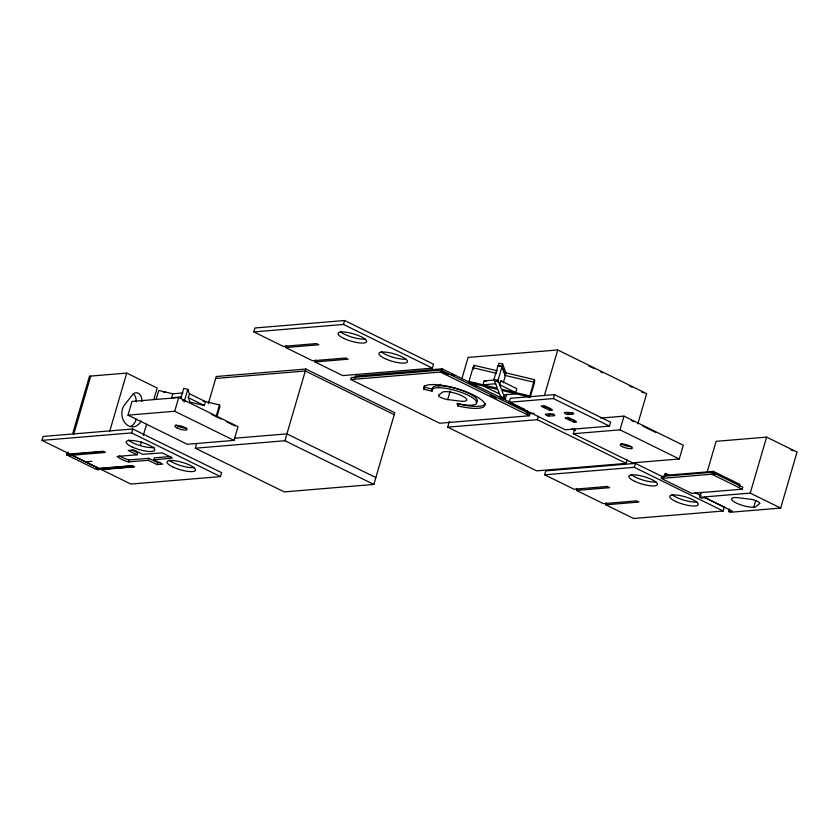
<?xml version="1.0" encoding="UTF-8"?>
<svg xmlns="http://www.w3.org/2000/svg" width="839" height="839" viewBox="0 0 839 839"><rect width="100%" height="100%" fill="white"/><g stroke="black" fill="none" stroke-linecap="round" stroke-linejoin="round"><path stroke-width="1.26" d="M69.375 455.451L105.347 452.452L102.945 451.267L69.752 454.035L41.95 440.381L43.104 436.448L132.709 428.981L221.632 472.672L220.489 476.594L130.874 484.072L101.477 469.62L134.67 466.851L132.268 465.676L99.075 468.445L72.154 455.22M134.188 466.62L96.957 469.725L66.512 454.769L67.246 452.273M72.71 433.564L89.49 376.187L126.72 373.082L157.166 388.038L153.883 399.259M68.504 452.169L67.77 454.665L69.7 455.608L72.217 455.399L98.824 468.466L96.296 468.676L98.215 469.62M73.612 434.707L90.748 376.082M109.584 431.707L126.72 373.082M128 415.148L132.006 401.43L178.707 397.539L237.993 426.663L233.987 440.381L187.286 444.271L128 415.148L174.701 411.257L233.987 440.381M41.95 440.381L131.566 432.903L132.709 428.981M136.254 419.217L136.033 419.972A12.931 10.362 85.2 0 1 130.632 426.453M132.163 450.103L137.669 452.808L137.093 454.78L117.156 456.437A14.043 3.629 16.3 0 0 128.367 461.943L128.944 459.982L148.891 458.325L157.701 462.656L159.924 462.467M140.386 445.415L141.487 441.671M143.312 435.441L146.594 424.209M156.18 399.217L158.739 390.471L172.771 393.806L182.871 392.967M128.367 461.943L148.314 460.286L148.891 458.325M172.771 393.806L171.628 397.738L181.727 396.899M148.314 460.286L157.124 464.617L162.682 464.156L153.862 459.824L154.439 457.863L170.778 456.5M157.124 464.617L157.701 462.656M174.701 411.257L178.707 397.539M180.805 398.389L183.731 388.384L187.779 389.348L189.446 393.722L188.303 397.655L190.002 402.112L204.317 405.52L205.471 401.598L189.446 393.722M184.129 401.85L187.779 389.348M208.334 403.611L216.263 376.501L305.878 369.034L394.802 412.725L373.837 484.428L284.222 491.895L195.298 448.204L196.641 443.621M216.21 416.186L219.503 404.933L203.08 401.032M217.06 416.196L219.986 406.202L219.503 404.933M286.225 345.574L285.659 347.535L318.851 344.766L316.45 343.591L283.246 346.36L253.85 331.908L255.004 327.986L344.609 320.508L433.532 364.199L432.389 368.132L342.773 375.599L314.971 361.945L315.548 359.983M195.298 448.204L284.914 440.737L305.878 369.034M253.85 331.908L343.466 324.441L344.609 320.508M350.786 379.543L351.363 377.571L440.978 370.104L529.902 413.795L529.325 415.766L439.709 423.234L350.786 379.543L440.402 372.065L529.325 415.766M354.803 378.389L355.484 376.04L442.069 368.814L524.826 409.474M423.936 389.223A31.788 8.222 16.3 0 1 450.711 386.999A31.788 8.222 16.3 0 1 484.701 403.695A31.788 8.222 16.3 0 1 457.926 405.929L456.961 403.402A23.314 6.03 16.3 0 0 476.594 401.766A23.314 6.03 16.3 0 0 451.676 389.516A23.314 6.03 16.3 0 0 432.043 391.152L423.936 389.223L424.513 387.261A31.788 8.222 16.3 0 1 424.408 385.5M432.043 391.152L432.609 389.191L424.513 387.261M440.402 372.065L440.978 370.104M441.377 371.174L442.069 368.814M447.69 399.595L450.218 390.953M627.268 459.95L626.261 463.39L536.656 470.857L447.722 427.166L449.4 421.44M461.87 378.798L468.12 357.424L557.736 349.957L646.659 393.648L637.829 423.821M457.926 405.929L458.503 403.968A31.788 8.222 16.3 0 0 485.393 403.454M506.704 394.278L505.235 399.27L501.187 398.305L497.821 389.474L469.462 382.72L468.98 381.462L473.007 367.713L496.657 373.397M497.401 370.848L473.983 365.269L473.227 367.818L473.668 368.961M494.265 380.036L484.166 380.875L483.012 384.807L495.639 383.748M468.98 381.462L497.338 388.216L493.972 379.375L497.988 365.626L502.047 366.591L505.414 375.421L503.253 382.794M502.613 364.053L501.869 366.601L498.219 365.741L498.964 363.182L502.613 364.053L505.98 372.883L505.235 375.442L533.772 382.175L534.244 383.444L530.227 397.193L501.869 390.439L505.235 399.27M530.227 397.193L529.745 395.935L501.386 389.181L498.02 380.34L502.047 366.591M509.2 402.248L510.343 398.315L554.527 394.634L610.603 422.185L609.45 426.118L565.276 429.799L509.2 402.248L553.373 398.567L609.45 426.118M534.338 379.637L533.594 382.196L534.024 383.329L534.768 380.77L534.338 379.637L505.98 372.883M529.745 395.935L533.772 382.175M526.462 412.977L527.154 410.617M447.722 427.166L537.338 419.699L538.344 416.259M544.49 395.221L557.736 349.957M548.328 416.018C567.825 415.945 535.869 411.341 548.328 416.018L548.79 414.445L553.803 414.026M550.027 410.334C525.319 399.92 561.627 411.309 550.027 410.334L550.489 408.771L543.662 405.415M553.373 398.567L554.527 394.634M577.043 488.455L576.466 490.427L609.659 487.658L607.258 486.473L574.065 489.242L544.658 474.801L545.811 470.868L635.427 463.401L663.502 477.192M567.258 414.445C586.755 414.361 554.799 409.768 567.258 414.445L567.72 412.872L572.733 412.452M574.065 422.143C549.356 411.729 585.664 423.118 574.065 422.143L574.526 420.58L567.699 417.224M600.651 418.074L623.996 416.134L683.282 445.257L679.275 458.975L632.575 462.866L573.289 433.732L574.746 428.75M573.289 433.732L619.99 429.841L623.996 416.134M704.456 497.317L724.351 507.092L723.197 511.014L633.592 518.492L605.789 504.826L606.366 502.865M544.658 474.801L634.274 467.323L635.427 463.401M661.289 478.429L661.866 476.458L712.353 472.252L742.798 487.207L742.221 489.179L691.735 493.384L661.289 478.429L711.776 474.213L742.221 489.179M663.796 477.401L664.939 473.479L669.669 475.073M666.197 473.374L665.631 475.335L713.339 471.361L739.935 484.428L739.358 486.389M729.322 509L728.588 511.486L732.374 511.171L705.138 497.789L701.352 498.104L699.747 497.317L701.205 492.346M707.025 472.43L716.118 441.324L766.605 437.119L797.05 452.074L780.679 508.067L730.192 512.272L728.588 511.486M711.776 474.213L712.353 472.252M713.339 471.361L712.762 473.322L715.08 474.465M699.747 497.317L750.234 493.112L766.605 437.119M753.758 507.176L755.698 500.537M440.59 384.335L438.839 385.73A9.114 2.36 16.3 0 0 438.619 386.36M314.971 361.945L348.175 359.176L345.762 358.001L312.569 360.76L285.659 347.535M215.686 378.462L305.302 370.995L394.225 414.686M163.584 392.201L165.367 392.044M475.608 383.035L473.825 383.192L476.091 384.304M494.758 381.441L496.541 381.294L498.806 382.406M503.568 394.907L516.195 393.848M504.449 397.214L502.666 397.361L500.401 396.249M523.599 395.609L525.382 395.463L523.117 394.351M234.972 438.189L286.917 433.868L375.841 477.559M527.658 413.795L534.149 413.26M66.512 454.769L103.742 451.665M85.609 461.828L91.923 461.303M153.862 459.824L172.435 458.073A37.084 9.596 16.3 0 0 161.927 452.913L142.651 454.308L133.841 449.987L128.283 450.449L137.093 454.78M96.611 468.833L132.583 465.834M605.789 504.826L638.982 502.058L636.581 500.883L603.388 503.652L576.466 490.427M549.807 408.687L550.489 408.771M573.845 420.496L574.526 420.58M493.972 379.375L498.02 380.34M484.166 380.875L486.557 381.441M567.72 412.872L568.464 413.134M548.79 414.445L549.535 414.707M790.778 449.725L793.054 450.837M588.6 365.846L594.473 368.73M600.346 371.614L602.696 372.768M629.701 386.045L632.05 387.199M641.447 391.813L643.796 392.967M631.348 420.454L633.686 421.598M643.052 426.202L655.909 432.525M731.22 480.873L733.559 482.016M750.234 493.112L780.679 508.067M619.99 429.841L679.275 458.975M572.114 428.918L575.617 430.648M483.495 386.066L499.52 393.942M695.101 492.713L700.953 495.587M451.77 374.309L454.109 375.463M471.654 384.073L476.332 386.38M442.552 371.75L448.372 374.613M490.333 395.232L496.164 398.095M343.466 324.441L432.389 368.132M537.338 419.699L626.261 463.39M634.274 467.323L723.197 511.014M284.914 440.737L373.837 484.428M188.303 397.655L204.317 405.52M182.493 400.14L184.895 401.283M211.795 414.508L221.15 419.101M226.897 421.954L235.182 426.002M131.566 432.903L220.489 476.594M502.288 367.713L505.235 375.442M473.983 365.269L474.413 366.402M473.007 367.713L473.49 368.971M141.875 401.472L141.676 398.273A6.565 5.265 85.2 0 0 133.086 394.057L124.833 404.513A12.931 10.362 85.2 0 0 122.641 408.415L122.2 409.914A12.931 10.362 85.2 0 0 128.073 425.614A12.931 10.362 85.2 0 0 141.12 420.916M136.191 401.944L136.002 398.756A6.565 5.265 85.2 0 0 133.307 394.036M406.107 359.113A14.829 3.838 16.3 0 1 392.904 357.236A14.829 3.838 16.3 0 1 381.21 351.646M365.248 339.04A14.829 3.838 16.3 0 1 352.044 337.163A14.829 3.838 16.3 0 1 340.351 331.573M154.271 447.323A14.829 3.838 16.3 0 1 141.046 445.887A14.829 3.838 16.3 0 1 128.451 440.035M194.208 467.575A14.829 3.838 16.3 0 1 181.004 465.697A14.829 3.838 16.3 0 1 169.31 460.118M128.944 459.982A14.043 3.629 16.3 0 1 119.484 455.871M696.915 501.995A14.829 3.838 16.3 0 1 683.722 500.117A14.829 3.838 16.3 0 1 672.029 494.538M656.056 481.922A14.829 3.838 16.3 0 1 642.863 480.044A14.829 3.838 16.3 0 1 631.169 474.454M186.373 428.163A6.355 1.647 16.3 0 1 175.886 424.891M631.662 446.747A6.355 1.647 16.3 0 1 621.175 443.485M432.463 388.509A23.314 6.03 16.3 0 1 458.43 389.265A23.314 6.03 16.3 0 1 476.101 402.301M500.841 380.791L499.687 384.713L515.712 392.589L516.866 388.656L500.841 380.791M438.713 395.179L438.598 395.305A6.565 1.699 16.3 0 0 447.187 399.521L459.887 401.084A12.931 3.346 16.3 0 0 462.016 395.819A12.931 3.346 16.3 0 0 442.195 392.39L438.713 395.179M759.725 503.536L756.117 506.452A12.931 3.346 16.3 0 1 754.24 507.134L753.275 507.207A12.931 3.346 16.3 0 1 736.296 503.022A12.931 3.346 16.3 0 1 733.758 497.621L734.733 497.548A12.931 3.346 16.3 0 1 738.435 497.758L751.136 499.31A6.565 1.699 16.3 0 1 759.725 503.536M384.849 358.557A14.829 3.838 16.3 0 0 407.408 361.85A14.829 3.838 16.3 0 0 387.366 352.359A14.829 3.838 16.3 0 0 384.849 358.557M343.99 338.484A14.829 3.838 16.3 0 0 366.549 341.767A14.829 3.838 16.3 0 0 346.507 332.286A14.829 3.838 16.3 0 0 343.99 338.484M132.09 446.946A14.829 3.838 16.3 0 0 154.659 450.239A14.829 3.838 16.3 0 0 134.607 440.758A14.829 3.838 16.3 0 0 132.09 446.946M172.949 467.019A14.829 3.838 16.3 0 0 195.508 470.312A14.829 3.838 16.3 0 0 175.466 460.831A14.829 3.838 16.3 0 0 172.949 467.019M675.668 501.439A14.829 3.838 16.3 0 0 698.226 504.732A14.829 3.838 16.3 0 0 678.174 495.251A14.829 3.838 16.3 0 0 675.668 501.439M634.808 481.366A14.829 3.838 16.3 0 0 657.367 484.659A14.829 3.838 16.3 0 0 637.315 475.168A14.829 3.838 16.3 0 0 634.808 481.366M177.207 428.079A6.355 1.647 16.3 0 0 187.045 429.652A6.355 1.647 16.3 0 0 178.728 425.562A6.355 1.647 16.3 0 0 177.207 428.079M622.496 446.673A6.355 1.647 16.3 0 0 632.333 448.246A6.355 1.647 16.3 0 0 624.017 444.146A6.355 1.647 16.3 0 0 622.496 446.673"/></g></svg>
